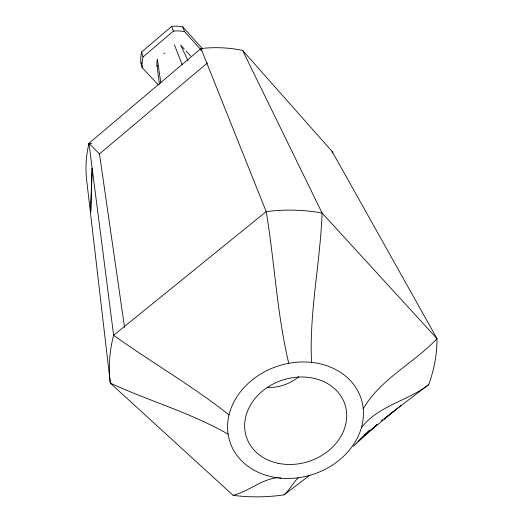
<?xml version="1.0" encoding="UTF-8"?>
<svg xmlns="http://www.w3.org/2000/svg" width="523" height="523" viewBox="0 0 523 523"><rect width="100%" height="100%" fill="white"/><g stroke="black" fill="none" stroke-linecap="round" stroke-linejoin="round"><path stroke-width="0.78" d="M363.224 408.757C380.626 378.711 413.765 363.38 436.999 338.636L332.151 151.5L242.633 50.43A124.186 113.171 -18.5 0 0 200.995 48.528L88.962 143.328A124.186 113.171 -18.5 0 0 86.798 181.35L110.314 383.117L233.095 495.327A166.209 140.576 -18.5 0 0 284.015 494.856L309.969 475.08M361.386 427.775C378.005 405.724 407.665 401.076 428.703 384.588A166.209 140.576 -18.5 0 0 436.999 338.636L322.103 213.044L242.633 50.43M358.896 440.771L369.578 430.2L353.286 446.237L377.246 424.441L364.551 435.456L400.814 405.567M298.672 477.434C292.906 482.461 289.905 489.966 284.015 494.856M158.194 84.804L142.23 67.722L140.896 62.603A33.903 32.112 -18.5 0 1 141.661 51.98L171.655 26.366A33.903 32.112 -18.5 0 1 182.782 26.902L202.708 48.999M142.23 67.722A34.27 32.4 -18.5 0 1 143.001 56.994L173.335 31.125A34.27 32.4 -18.5 0 1 184.58 31.661L200.355 49.129M163.758 53.876L164.817 52.973M124.552 327.372L99.462 153.945L207.415 62.943M384.281 419.06L395.963 409.535M381.339 420.688L382.64 419.694M383.934 418.707L385.235 417.72M386.53 416.726L387.831 415.739M389.125 414.752L428.703 384.588M233.095 495.327C248.837 491.398 261.722 478.99 278.144 477.63M228.106 434.162C190.856 412.817 149.16 401.063 110.314 383.117A166.209 140.576 -18.5 0 1 113.622 335.269L88.962 143.328L91.865 143.583M279.478 477.813L280.89 478.172M229.035 414.916C192.386 385.817 151.585 362.544 113.622 335.269L266.194 211.599A166.209 140.576 -18.5 0 1 322.103 213.044C320.246 262.932 309.126 312.349 311.531 362.387M88.962 143.328L99.462 153.945M140.896 62.603L142.008 63.799M160.855 83.098L157.397 59.289A19.168 18.122 -18.5 0 0 156.933 65.297L157.848 66.277M184.292 49.103L180.677 45.128L187.999 60.642M186.096 51.084L190.588 56.026M174.388 44.841L182.207 64.747M182.782 26.902L184.58 31.661M171.655 26.366L173.335 31.125M141.661 51.98L143.001 56.994M288.761 363.315C276.87 313.48 274.64 262.03 266.194 211.599L200.995 48.528L201.113 50.908M156.939 65.297L159.43 84.229M332.151 151.5A124.186 113.171 -18.5 0 1 332.203 153.043M298.751 376.756A40.461 34.276 -18.5 0 1 267.312 387.478M90.891 202.218L90.76 212.024L92.153 168.138L90.891 202.218M278.243 463.319A51.882 42.749 -18.5 0 0 345.938 408.156A51.882 42.749 -18.5 0 0 262.866 390.727A51.882 42.749 -18.5 0 0 278.243 463.319M275.366 477.479A69.062 56.915 -18.5 0 0 361.772 400.827A69.062 56.915 -18.5 0 0 249.393 382.326A69.062 56.915 -18.5 0 0 275.366 477.479"/></g></svg>
